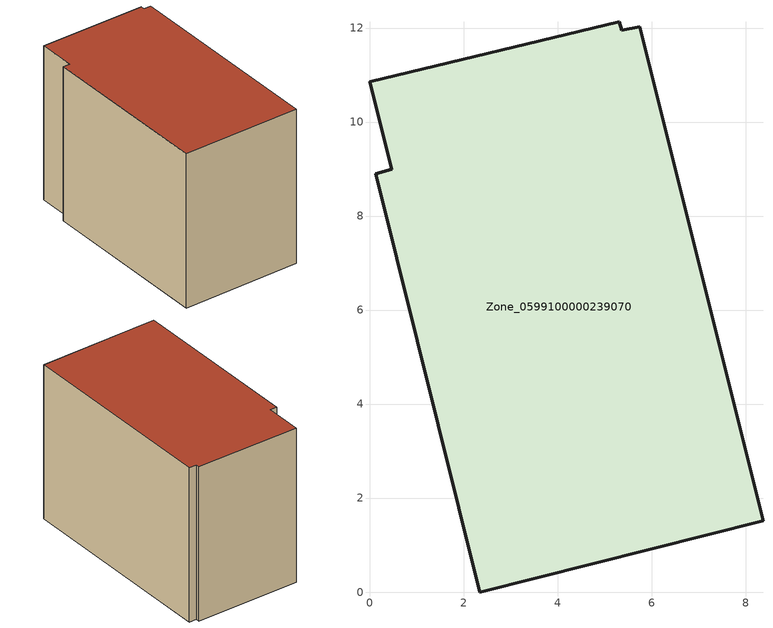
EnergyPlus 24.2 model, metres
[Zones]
Zone_0599100000239070
 floor ground (C_G): 0.13,8.9 0.47,8.99 0,10.85 5.31,12.13 5.37,11.95 5.75,12.03 8.37,1.51 2.34,0 z0
 wall outside (C_F): 0.47,8.99 0.13,8.9 2.34,0 8.37,1.51 5.75,12.03 5.37,11.95 5.31,12.13 0,10.85 0.47,8.99 z0:8.23
 roof outside (C_R): 5.75,12.03 5.37,11.95 5.31,12.13 0,10.85 0.47,8.99 0.13,8.9 2.34,0 8.37,1.51 z8.23
[BUILDING]
Pand.0599100000239070: North Axis=0; Terrain=City; Loads Convergence Tolerance Value=0.04; Temperature Convergence Tolerance Value=0.4; Solar Distribution=FullExterior; Maximum Number of Warmup Days=25; Minimum Number of Warmup Days=1
[Site:Location]
Rotterdam.The.Hague.AP_ZH_NLD Design_Conditions: Latitude=51.96; Longitude=4.45; Time Zone=1; Elevation=-4.5
[SITE:GROUNDTEMPERATURE:BUILDINGSURFACE]
18, 18, 18, 18, 18, 18, 18, 18, 18, 18, 18, 18
[MATERIAL] Thermal Absorptance=0.9; Solar Absorptance=0.7; Visible Absorptance=0.7
Name | Roughness | Thickness | Conductivity | Density | Specific Heat
G.TI.1946-1964 | MediumSmooth | 0.15 | 1 | 540 | 1210
F.TI.1946-1964 | Rough | 0.3 | 0.857143 | 1920 | 840
R.TI.1946-1964 | MediumRough | 0.2 | 0.277778 | 1500 | 1000
[CONSTRUCTION]
C_G: G.TI.1946-1964
C_F: F.TI.1946-1964
C_R: R.TI.1946-1964
[ZONE]
Zone_0599100000239070: Type=1; Multiplier=1; Ceiling Height=Autocalculate; Volume=Autocalculate; Floor Area=autocalculate; Part of Total Floor Area=Yes
[ZONEINFILTRATION:DESIGNFLOWRATE]
Infil_Zone_0599100000239070: Zone or ZoneList or Space or SpaceList=Zone_0599100000239070; Schedule=AlwaysOn; Design Flow Rate Calculation Method=Flow/Area; Flow Rate per Floor Area=0.003; Constant Term Coefficient=1; Temperature Term Coefficient=0; Velocity Term Coefficient=0; Velocity Squared Term Coefficient=0
[HVACTEMPLATE:ZONE:IDEALLOADSAIRSYSTEM]
Zone_0599100000239070: Maximum Heating Supply Air Temperature=50; Minimum Cooling Supply Air Temperature=13; Maximum Heating Supply Air Humidity Ratio=0.0156; Minimum Cooling Supply Air Humidity Ratio=0.0077; Heating Limit=NoLimit; Cooling Limit=NoLimit; Dehumidification Control Type=ConstantSensibleHeatRatio; Cooling Sensible Heat Ratio=0.7; Dehumidification Setpoint=60; Humidification Control Type=None; Humidification Setpoint=30; Outdoor Air Method=None; Outdoor Air Flow Rate per Person=0.00944; Outdoor Air Flow Rate per Zone Floor Area=0; Outdoor Air Flow Rate per Zone=0; Demand Controlled Ventilation Type=None; Outdoor Air Economizer Type=NoEconomizer; Heat Recovery Type=None; Sensible Heat Recovery Effectiveness=0.7; Latent Heat Recovery Effectiveness=0.65
[ZONECONTROL:THERMOSTAT]
ThermostatControl_Zone_0599100000239070: Zone or ZoneList=Zone_0599100000239070; Control Type Schedule=DualSetpointControlType; Control 1=Thermostat_Zone_0599100000239070; Temperature Difference Between Cutout And Setpoint=0
[THERMOSTATSETPOINT:DUALSETPOINT]
Thermostat_Zone_0599100000239070: Heating Setpoint Temperature Schedule=HeatingSetpoint_Zone_0599100000239070; Cooling Setpoint Temperature Schedule=CoolingSetpoint_Zone_0599100000239070
[SCHEDULE:COMPACT]
HeatingSetpoint_Zone_0599100000239070: Through: 12/31, For: AllDays, Until: 24:00, 21
CoolingSetpoint_Zone_0599100000239070: Through: 12/31, For: AllDays, Until: 24:00, 24
DualSetpointControlType: Through: 12/31, For: AllDays, Until: 24:00, 4
AlwaysOn: Through: 12/31, For: AllDays, Until: 24:00, 1
